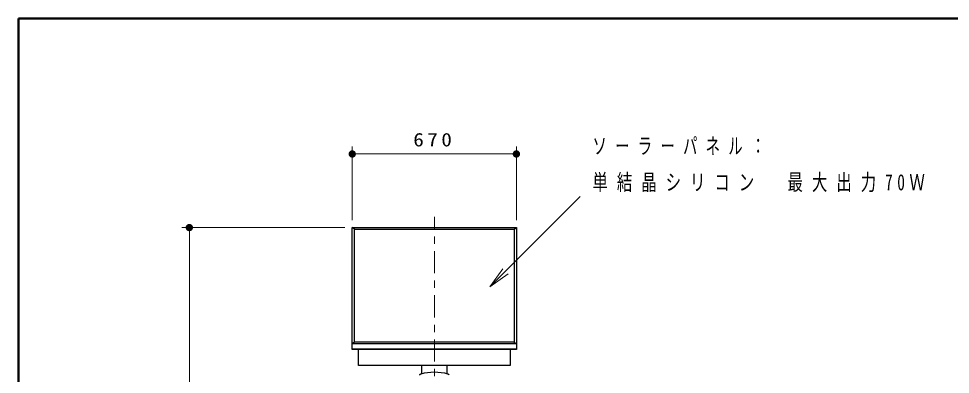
# Model space of a CAD drawing. Units: millimetres on the paper, scale 1:30. Extents: x 895 to 1260, y 297 to 554.
# Drawn here: x 895 to 1021.8, y 505.7 to 554 of the extents above; entities that cross this region are included whole.
import ezdxf

# ---------------------------------------------------------------- set-up
doc = ezdxf.new("R2010")
doc.units = ezdxf.units.MM
doc.linetypes.add('USER2', pattern=[6, 3, -1, 1, -1])
doc.layers.add('1_30', color=131, linetype='Continuous', lineweight=25)
doc.layers.add('NAKAMURA図枠', color=7, linetype='Continuous', lineweight=13)
doc.styles.add('ＭＳ ゴシック', font='')
doc.styles.get('ＭＳ ゴシック').set_extended_font_data('MS Gothic')

# ---------------------------------------------------------------- blocks, each defined once
blk = doc.blocks.new('filled_dot')
at = {"color": 0, "linetype": 'Continuous', "lineweight": -2, "const_width": 1.25}
blk.add_lwpolyline([(-0.625, 0, 1), (0.625, 0, 1)], format="xyb", close=True, dxfattribs=at)
blk = doc.blocks.new('open_arrow')
at = {"color": 0, "linetype": 'Continuous', "lineweight": -2}
blk.add_lwpolyline([(7.5, 1.25), (0, 0), (7.5, -1.25)], dxfattribs=at)

msp = doc.modelspace()

# ---------------------------------------------------------------- linework, layer by layer
at = {"layer": '1_30', "color": 7, "lineweight": 13}
for p, q in [((940.388, 526.614), (940.388, 536.614)), ((962.721, 526.614), (962.721, 536.614)), ((940.388, 535.614), (962.721, 535.614)), ((959.106, 517.545), (971.408, 529.847)), ((939.388, 525.614), (917.225, 525.614)), ((918.225, 402.748), (918.225, 525.614))]:
    msp.add_line(p, q, dxfattribs=at)
at = {"layer": '1_30', "color": 2, "linetype": 'USER2', "lineweight": 13}
msp.add_line((951.559, 495.414), (951.559, 527.088), dxfattribs=at)
at = {"layer": '1_30'}
for p, q in [((940.71, 525.394), (940.388, 525.614)), ((940.388, 509.821), (940.388, 525.614)), ((940.388, 525.614), (962.721, 525.614)), ((940.71, 510.049), (940.71, 525.394)), ((940.71, 525.394), (962.399, 525.394)), ((962.399, 525.394), (962.721, 525.614)), ((962.399, 525.394), (962.399, 510.049)), ((962.721, 525.614), (962.721, 509.821)), ((940.71, 510.049), (940.388, 509.821)), ((940.388, 509.109), (940.388, 509.821)), ((962.721, 509.821), (940.388, 509.821)), ((962.399, 510.049), (940.71, 510.049)), ((962.399, 510.049), (962.721, 509.821)), ((962.721, 509.821), (962.721, 509.109)), ((962.721, 509.109), (940.388, 509.109)), ((940.388, 509.041), (940.388, 509.109)), ((940.388, 509.092), (962.721, 509.092)), ((962.721, 509.041), (940.388, 509.041)), ((941.218, 506.89), (941.218, 509.041)), ((961.891, 509.041), (961.891, 506.89)), ((962.721, 509.109), (962.721, 509.041)), ((961.891, 506.89), (941.218, 506.89)), ((949.856, 505.755), (949.856, 506.89)), ((953.252, 506.89), (953.252, 505.755))]:
    msp.add_line(p, q, dxfattribs=at)
msp.add_lwpolyline([(953.557, 505.577), (953.54, 505.628), (953.515, 505.653), (953.481, 505.67), (953.439, 505.696), (953.405, 505.713), (952.964, 505.814), (952.499, 505.891), (952.033, 505.933), (951.559, 505.958), (951.084, 505.933), (950.61, 505.891), (950.161, 505.814), (949.721, 505.713), (949.67, 505.696), (949.628, 505.67), (949.602, 505.653), (949.577, 505.628), (949.56, 505.603), (949.56, 505.577)], dxfattribs=at)
at = {"layer": 'NAKAMURA図枠', "lineweight": 50}
for p, q in [((895, 554), (895, 297)), ((1260, 554), (895, 554))]:
    msp.add_line(p, q, dxfattribs=at)

# ---------------------------------------------------------------- block references
at = {"layer": '1_30', "color": 7, "lineweight": 13, "xscale": 0.4, "yscale": 0.4}
msp.add_blockref('filled_dot', (940.388, 535.614), dxfattribs=at)
for name, p, rotation in [('filled_dot', (962.721, 535.614), 180), ('filled_dot', (918.225, 525.614), 270), ('open_arrow', (959.106, 517.545), 45)]:
    msp.add_blockref(name, p, dxfattribs=dict(at, rotation=rotation))

# ---------------------------------------------------------------- texts
at = {"layer": '1_30', "color": 7, "style": 'ＭＳ ゴシック'}
for s, insert, char_height, attachment_point in [('\\T1.33;\\W1.15;670', (951.554, 536.614), 1.833, 8), ('\\T1.58;\\W0.65;ソーラーパネル：', (973.072, 536.647), 2.199, 4), ('\\T1.58;\\W0.7;単結晶シリコン\u3000最大出力70Ｗ', (973.072, 531.647), 2.199, 4)]:
    msp.add_mtext(s, dxfattribs=dict(at, insert=insert, char_height=char_height, attachment_point=attachment_point))

doc.saveas('drawing.dxf')
